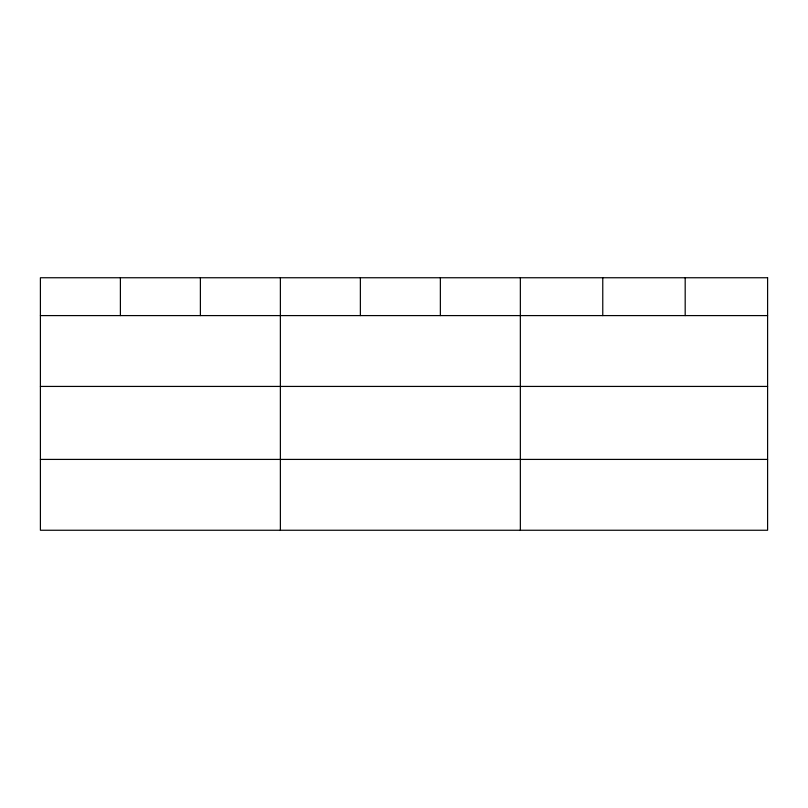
<?xml version="1.0" encoding="UTF-8"?>
<svg xmlns="http://www.w3.org/2000/svg" width="808" height="808" viewBox="0 0 808 808"><rect width="100%" height="100%" fill="white"/><g stroke="black" fill="none" stroke-linecap="round" stroke-linejoin="round"><path stroke-width="1.21" d="M40.4 315.595L767.6 315.595M40.4 386.426L767.6 386.426M40.4 459.409L767.6 459.409M685.184 277.75L685.184 315.595M602.768 277.75L602.768 315.595M520.352 277.75L520.352 530.25M440.36 277.75L440.36 315.595M360.368 277.75L360.368 315.595M280.376 277.75L280.376 530.25M200.384 277.75L200.384 315.595M120.392 277.75L120.392 315.595M767.6 277.75L40.4 277.75L40.4 530.25L767.6 530.25L767.6 277.75"/></g></svg>
